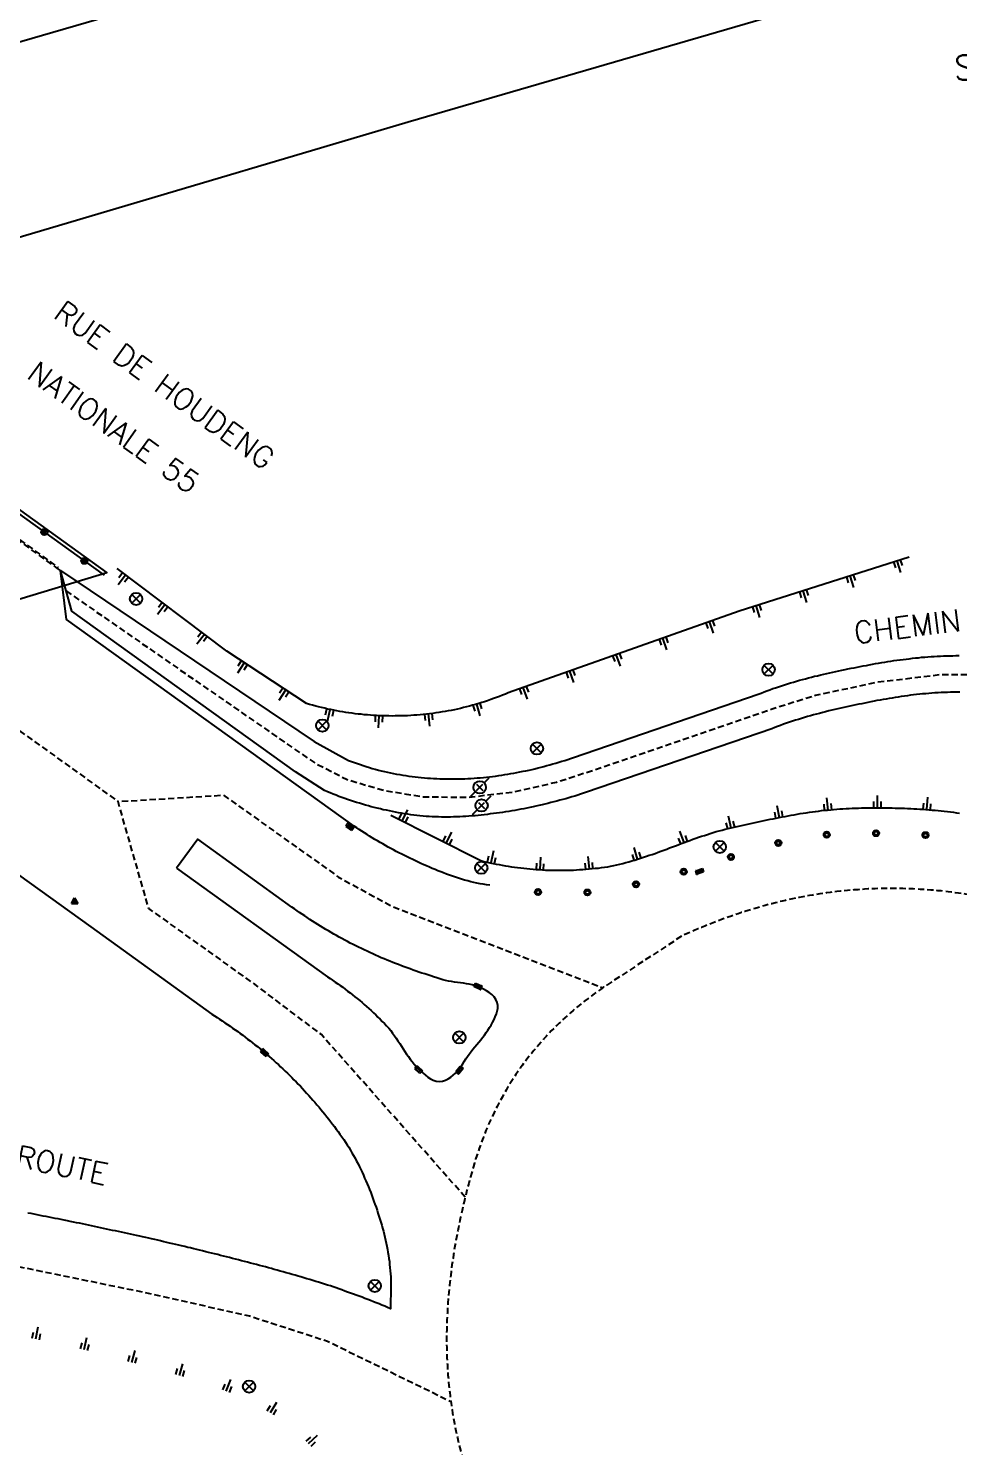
# Model space of a CAD drawing. Header units: millimetres. Extents: x 132999 to 134001, y 131000 to 132000.
# Drawn here: x 133043 to 133118.4, y 131651.8 to 131766.8 of the extents above; entities that cross this region are included whole.
import ezdxf
from ezdxf.enums import TextEntityAlignment as Align

# ---------------------------------------------------------------- set-up
doc = ezdxf.new("R2010")
doc.units = ezdxf.units.MM
doc.linetypes.add('DASHED', pattern=[0.75, 0.5, -0.25])
doc.layers.get('0').update_dxf_attribs({"linetype": 'CONTINUOUS'})
for name, color, linetype in [('W0001', 6, 'DASHED'), ('W0008', 7, 'CONTINUOUS'), ('W0112', 1, 'DASHED'), ('W0120', 7, 'CONTINUOUS'), ('W0211', 2, 'CONTINUOUS'), ('W0322', 7, 'CONTINUOUS'), ('W0400', 7, 'CONTINUOUS'), ('W0454', 7, 'CONTINUOUS'), ('W0469', 7, 'CONTINUOUS'), ('W0851', 7, 'CONTINUOUS'), ('W0980', 7, 'CONTINUOUS'), ('W0989', 7, 'CONTINUOUS')]:
    doc.layers.add(name, color=color, linetype=linetype)
doc.styles.get("Standard").update_dxf_attribs({"font": 'romans.shx', "width": 0.85})

# ---------------------------------------------------------------- blocks, each defined once
blk = doc.blocks.new('T454')
for p, q in [((-0.25, 0.25), (0.25, -0.25)), ((-0.25, -0.25), (0.25, 0.25)), ((0.75, 0.75), (0.375, 0.375)), ((-0.375, -0.375), (-0.75, -0.75))]:
    blk.add_line(p, q)
blk.add_ellipse((0, 0), major_axis=(0.354, 0.354), ratio=1, start_param=5.497787143782138, end_param=11.78097245096172)
blk = doc.blocks.new('T400')
for p, q in [((-0.15, 0.3), (0.15, 0.3)), ((-0.15, -0.25), (-0.15, 0.3)), ((-0.15, 0.15), (0.15, 0.15)), ((-0.15, 0), (0.15, 0)), ((0.15, 0.3), (0.15, -0.25)), ((-0.15, -0.15), (0.15, -0.15)), ((-0.15, -0.25), (-0.15, -0.3)), ((-0.15, -0.3), (0.15, -0.3)), ((0.15, -0.3), (0.15, -0.25))]:
    blk.add_line(p, q)
blk = doc.blocks.new('T851')
for p, q in [((-0.25, -0.15), (0, 0.32)), ((0, 0.32), (0.25, -0.15)), ((-0.25, -0.15), (0.25, -0.15))]:
    blk.add_line(p, q)
for major_axis in [(-0.106, 0.106), (-0.0354, 0.0354), (-0.0236, 0.0236)]:
    blk.add_ellipse((0, 0), major_axis=major_axis, ratio=1, start_param=3.926991, end_param=10.210176)
blk = doc.blocks.new('t322o')
at = {"color": 0, "linetype": 'Continuous'}
for radius in [0.25, 0.15]:
    blk.add_circle((0, 0), radius, dxfattribs=at)
blk = doc.blocks.new('t211o')
at = {"color": 0, "linetype": 'Continuous'}
for p, q in [((-0.29, 0.5), (-0.29, 0)), ((0, 1), (0, 0)), ((0.29, 0.5), (0.29, 0))]:
    blk.add_line(p, q, dxfattribs=at)
blk = doc.blocks.new('T469')
at = {"color": 0, "linetype": 'Continuous', "flags": 128}
for points in [[(-0.35, 0.35), (0.35, -0.35)], [(-0.35, -0.35), (0.35, 0.35)]]:
    blk.add_lwpolyline(points, dxfattribs=at)
at = {"color": 0, "linetype": 'Continuous'}
blk.add_circle((0, 0), 0.5, dxfattribs=at)

msp = doc.modelspace()

# ---------------------------------------------------------------- linework, layer by layer
at = {"layer": 'W0001', "flags": 128}
for points in [[(133046.07, 131721.2), (133055.28, 131714.81), (133066.12, 131707.31), (133068.83, 131705.91), (133071.81, 131705.03), (133075, 131704.51), (133078.64, 131704.48), (133082.3, 131704.91), (133085.78, 131705.7), (133089.53, 131706.92), (133097.61, 131709.69), (133103.26, 131711.65), (133106.79, 131712.75), (133111.83, 131713.82), (133116.99, 131714.44), (133120.59, 131714.43), (133124.32, 131714.14), (133129.12, 131713.3), (133133.36, 131712.09), (133137.12, 131710.61), (133141.27, 131708.66), (133145.6, 131706.21), (133150.22, 131703.13), (133168.49, 131691.26), (133171.2, 131688.78), (133173.28, 131686.64), (133175.33, 131684.42), (133177.91, 131680.75), (133180.2, 131676.66), (133182.03, 131672.35), (133183.46, 131667.82), (133184.59, 131663.42), (133185.8, 131658.9), (133187.03, 131654.99), (133188.31, 131652.04), (133190.15, 131648.68), (133192.86, 131644.89), (133196.31, 131641.15), (133200.65, 131637.47), (133211.58, 131629.78), (133219.71, 131623.93), (133223.9, 131621.3), (133229.15, 131618.43), (133242.11, 131612.02), (133301.74, 131582.68), (133306.37, 131580.09), (133309.41, 131578.1), (133313.74, 131574.71), (133317.42, 131571.09), (133320.77, 131567.07), (133322.81, 131564.21), (133330.77, 131552.97), (133332.32, 131550.89), (133334.77, 131548.11), (133336.64, 131546.27), (133339.14, 131544.17), (133342.07, 131542.08), (133345.68, 131539.99), (133378.1, 131524.54), (133414.59, 131507.12), (133456.74, 131487.01), (133497.13, 131467.78), (133501.3, 131465.84), (133505.64, 131464.42), (133510.22, 131463.45), (133514.7, 131463.1), (133518.14, 131463.15), (133521.43, 131463.42), (133525.57, 131464.06), (133529.23, 131465.01), (133533.79, 131466.63), (133543.92, 131470.1), (133552.73, 131473.12), (133560.77, 131475.87)], [(133038.03, 131712.93), (133050.27, 131704.13)], [(133078.4, 131672.06), (133066.74, 131685.24), (133061.22, 131689.41), (133052.75, 131695.47), (133050.27, 131704.13), (133058.81, 131704.65), (133068.13, 131698.01), (133072.41, 131695.66), (133089.55, 131689.04)], [(133000, 131673.38), (133013.68, 131671.46), (133024.94, 131669.67), (133039, 131667.09), (133052.34, 131664.36), (133060.93, 131662.43), (133067.23, 131660.39), (133077.23, 131655.5)]]:
    msp.add_lwpolyline(points, dxfattribs=at)
msp.add_lwpolyline([(133089.61, 131689.07), (133089.35, 131688.9), (133089.1, 131688.72), (133088.84, 131688.54), (133088.59, 131688.35), (133088.35, 131688.17), (133088.1, 131687.98), (133087.86, 131687.79), (133087.62, 131687.59), (133087.38, 131687.4), (133087.15, 131687.2), (133086.92, 131687), (133086.69, 131686.8), (133086.46, 131686.59), (133086.24, 131686.38), (133086.02, 131686.17), (133085.8, 131685.96), (133085.58, 131685.75), (133085.37, 131685.53), (133085.16, 131685.31), (133084.95, 131685.09), (133084.75, 131684.87), (133084.55, 131684.64), (133084.35, 131684.41), (133084.15, 131684.18), (133083.96, 131683.95), (133083.77, 131683.71), (133083.58, 131683.48), (133083.39, 131683.24), (133083.21, 131683), (133083.03, 131682.75), (133082.86, 131682.51), (133082.68, 131682.26), (133082.51, 131682.01), (133082.35, 131681.76), (133082.18, 131681.5), (133082.02, 131681.25), (133081.86, 131680.99), (133081.71, 131680.73), (133081.56, 131680.46), (133081.41, 131680.2), (133081.26, 131679.93), (133081.12, 131679.67), (133080.98, 131679.4), (133080.84, 131679.12), (133080.71, 131678.85), (133080.58, 131678.57), (133080.45, 131678.3), (133080.32, 131678.02), (133080.2, 131677.74), (133080.08, 131677.45), (133079.97, 131677.17), (133079.85, 131676.88), (133079.74, 131676.6), (133079.64, 131676.31), (133079.53, 131676.01), (133079.43, 131675.72), (133079.34, 131675.43), (133079.24, 131675.13), (133079.15, 131674.83), (133079.06, 131674.54), (133078.98, 131674.26), (133078.91, 131673.99), (133078.83, 131673.72), (133078.76, 131673.44), (133078.68, 131673.17), (133078.61, 131672.9), (133078.54, 131672.62), (133078.47, 131672.35), (133078.4, 131672.08), (133078.33, 131671.8), (133078.27, 131671.53), (133078.2, 131671.26), (133078.14, 131670.98), (133078.08, 131670.71), (133078.02, 131670.43), (133077.96, 131670.16), (133077.9, 131669.88), (133077.84, 131669.61), (133077.79, 131669.33), (133077.74, 131669.06), (133077.68, 131668.78), (133077.63, 131668.51), (133077.59, 131668.23), (133077.54, 131667.95), (133077.49, 131667.68), (133077.45, 131667.4), (133077.41, 131667.12), (133077.36, 131666.85), (133077.32, 131666.57), (133077.29, 131666.29), (133077.25, 131666.02), (133077.22, 131665.74), (133077.18, 131665.46), (133077.15, 131665.18), (133077.12, 131664.91), (133077.09, 131664.63), (133077.07, 131664.35), (133077.04, 131664.07), (133077.02, 131663.79), (133077, 131663.51), (133076.98, 131663.24), (133076.96, 131662.96), (133076.95, 131662.68), (133076.93, 131662.4), (133076.92, 131662.12), (133076.91, 131661.84), (133076.9, 131661.56), (133076.9, 131661.28), (133076.89, 131661), (133076.89, 131660.72), (133076.89, 131660.44), (133076.89, 131660.16), (133076.9, 131659.88), (133076.9, 131659.6), (133076.91, 131659.32), (133076.92, 131659.04), (133076.93, 131658.76), (133076.95, 131658.48), (133076.97, 131658.19), (133076.98, 131657.91), (133077, 131657.63), (133077.03, 131657.35), (133077.05, 131657.07), (133077.08, 131656.79), (133077.11, 131656.51), (133077.14, 131656.23), (133077.17, 131655.95), (133077.21, 131655.66), (133077.25, 131655.38), (133077.29, 131655.1), (133077.33, 131654.82), (133077.38, 131654.54), (133077.42, 131654.26), (133077.47, 131653.98), (133077.53, 131653.7), (133077.58, 131653.42), (133077.64, 131653.13), (133077.7, 131652.85), (133077.76, 131652.57), (133077.82, 131652.29), (133077.89, 131652.01), (133077.96, 131651.73), (133078.03, 131651.45), (133078.11, 131651.17), (133078.18, 131650.89), (133078.26, 131650.61), (133078.34, 131650.33), (133078.43, 131650.05), (133078.51, 131649.77), (133078.6, 131649.49), (133078.7, 131649.21), (133078.79, 131648.94), (133078.89, 131648.66), (133078.99, 131648.38), (133079.09, 131648.1), (133079.19, 131647.82), (133079.3, 131647.55), (133079.41, 131647.27), (133079.52, 131646.99), (133079.64, 131646.72), (133079.76, 131646.44), (133079.88, 131646.16), (133080, 131645.89), (133080.13, 131645.61), (133080.26, 131645.34), (133080.39, 131645.06), (133080.52, 131644.79), (133080.66, 131644.52), (133080.8, 131644.24), (133080.94, 131643.97), (133081.09, 131643.7), (133081.23, 131643.42), (133081.38, 131643.15), (133081.54, 131642.88), (133081.69, 131642.61), (133081.85, 131642.34), (133082.01, 131642.08), (133082.17, 131641.81), (133082.34, 131641.55), (133082.5, 131641.29), (133082.67, 131641.03), (133082.84, 131640.78), (133083.01, 131640.53), (133083.18, 131640.28), (133083.36, 131640.03), (133083.53, 131639.79), (133083.71, 131639.54), (133083.89, 131639.3), (133084.08, 131639.06), (133084.26, 131638.83), (133084.44, 131638.59), (133084.63, 131638.36), (133084.82, 131638.13), (133085.01, 131637.91), (133085.2, 131637.68), (133085.4, 131637.46), (133085.59, 131637.24), (133085.79, 131637.02), (133085.99, 131636.81), (133086.19, 131636.59), (133086.39, 131636.38), (133086.59, 131636.17), (133086.8, 131635.97), (133087, 131635.76), (133087.21, 131635.56), (133087.42, 131635.36), (133087.63, 131635.16), (133087.84, 131634.96), (133088.05, 131634.77), (133088.27, 131634.58), (133088.49, 131634.39), (133088.7, 131634.2), (133088.92, 131634.02), (133089.14, 131633.84), (133089.36, 131633.65), (133089.58, 131633.48), (133089.81, 131633.3), (133090.03, 131633.12), (133090.26, 131632.95), (133090.49, 131632.78), (133090.71, 131632.61), (133090.94, 131632.45), (133091.17, 131632.28), (133091.4, 131632.12), (133091.64, 131631.96), (133091.87, 131631.8), (133092.11, 131631.64), (133092.34, 131631.49), (133092.58, 131631.34), (133092.82, 131631.19), (133093.06, 131631.04), (133093.29, 131630.89), (133093.54, 131630.74), (133093.78, 131630.6), (133094.02, 131630.46), (133094.26, 131630.32), (133094.51, 131630.18), (133094.75, 131630.05), (133095, 131629.91), (133095.25, 131629.78), (133095.49, 131629.65), (133095.74, 131629.52), (133095.99, 131629.39), (133096.24, 131629.26), (133096.49, 131629.14), (133096.74, 131629.02), (133097, 131628.9), (133097.25, 131628.78), (133097.5, 131628.66), (133097.76, 131628.54), (133098.01, 131628.43), (133098.27, 131628.32), (133098.52, 131628.2), (133098.78, 131628.09), (133099.04, 131627.98), (133099.3, 131627.88), (133099.56, 131627.77), (133099.82, 131627.67), (133100.08, 131627.56), (133100.34, 131627.46), (133100.6, 131627.36), (133100.86, 131627.26), (133101.12, 131627.17), (133101.39, 131627.07), (133101.65, 131626.97), (133101.92, 131626.88), (133102.18, 131626.79), (133102.45, 131626.7), (133102.71, 131626.61), (133102.98, 131626.52), (133103.24, 131626.43), (133103.51, 131626.35), (133103.78, 131626.26), (133104.05, 131626.18), (133104.32, 131626.09), (133104.58, 131626.01), (133104.85, 131625.93), (133105.12, 131625.85), (133105.4, 131625.77), (133105.69, 131625.69), (133105.99, 131625.61), (133106.29, 131625.53), (133106.58, 131625.46), (133106.88, 131625.39), (133107.18, 131625.32), (133107.47, 131625.26), (133107.77, 131625.2), (133108.07, 131625.14), (133108.36, 131625.09), (133108.66, 131625.04), (133108.96, 131624.99), (133109.25, 131624.95), (133109.55, 131624.91), (133109.84, 131624.87), (133110.14, 131624.84), (133110.44, 131624.81), (133110.73, 131624.78), (133111.03, 131624.76), (133111.32, 131624.74), (133111.62, 131624.72), (133111.91, 131624.71), (133112.2, 131624.7), (133112.5, 131624.69), (133112.79, 131624.68), (133113.08, 131624.68), (133113.38, 131624.68), (133113.67, 131624.69), (133113.96, 131624.7), (133114.25, 131624.71), (133114.54, 131624.72), (133114.83, 131624.74), (133115.12, 131624.76), (133115.41, 131624.78), (133115.7, 131624.8), (133115.99, 131624.83), (133116.28, 131624.86), (133116.57, 131624.9), (133116.85, 131624.93), (133117.14, 131624.97), (133117.43, 131625.01), (133117.71, 131625.06), (133118, 131625.11), (133118.28, 131625.16), (133118.57, 131625.21), (133118.85, 131625.26), (133119.13, 131625.32), (133119.42, 131625.38), (133119.7, 131625.44), (133119.98, 131625.51), (133120.26, 131625.58), (133120.54, 131625.65), (133120.82, 131625.72), (133121.1, 131625.79), (133121.38, 131625.87), (133121.66, 131625.95), (133121.93, 131626.03), (133122.21, 131626.11), (133122.49, 131626.2), (133122.76, 131626.29), (133123.04, 131626.38), (133123.31, 131626.47), (133123.59, 131626.57), (133123.86, 131626.66), (133124.13, 131626.76), (133124.4, 131626.86), (133124.67, 131626.97), (133124.94, 131627.07), (133125.21, 131627.18), (133125.47, 131627.28), (133125.74, 131627.39), (133126, 131627.5), (133126.26, 131627.61), (133126.52, 131627.73), (133126.78, 131627.84), (133127.04, 131627.96), (133127.3, 131628.08), (133127.56, 131628.2), (133127.82, 131628.32), (133128.07, 131628.44), (133128.33, 131628.57), (133128.58, 131628.69), (133128.83, 131628.82), (133129.08, 131628.95), (133129.33, 131629.08), (133129.58, 131629.21), (133129.83, 131629.35), (133130.07, 131629.49), (133130.32, 131629.62), (133130.56, 131629.76), (133130.81, 131629.9), (133131.05, 131630.05), (133131.29, 131630.19), (133131.53, 131630.34), (133131.77, 131630.49), (133132, 131630.64), (133132.24, 131630.79), (133132.48, 131630.94), (133132.71, 131631.1), (133132.94, 131631.25), (133133.17, 131631.41), (133133.4, 131631.57), (133133.63, 131631.73), (133133.86, 131631.9), (133134.09, 131632.06), (133134.31, 131632.23), (133134.54, 131632.4), (133134.76, 131632.57), (133134.98, 131632.74), (133135.2, 131632.91), (133135.42, 131633.09), (133135.64, 131633.26), (133135.85, 131633.44), (133136.07, 131633.62), (133136.28, 131633.81), (133136.5, 131633.99), (133136.71, 131634.17), (133136.92, 131634.36), (133137.13, 131634.55), (133137.33, 131634.74), (133137.54, 131634.93), (133137.74, 131635.13), (133137.95, 131635.32), (133138.15, 131635.52), (133138.35, 131635.72), (133138.55, 131635.92), (133138.75, 131636.12), (133138.95, 131636.32), (133139.14, 131636.53), (133139.33, 131636.74), (133139.53, 131636.95), (133139.72, 131637.16), (133139.91, 131637.37), (133140.1, 131637.58), (133140.28, 131637.8), (133140.47, 131638.02), (133140.65, 131638.23), (133140.84, 131638.46), (133141.02, 131638.68), (133141.2, 131638.9), (133141.38, 131639.13), (133141.55, 131639.35), (133141.73, 131639.58), (133141.9, 131639.81), (133142.08, 131640.04), (133142.25, 131640.28), (133142.42, 131640.51), (133142.58, 131640.75), (133142.75, 131640.99), (133142.92, 131641.23), (133143.08, 131641.47), (133143.25, 131641.72), (133143.41, 131641.97), (133143.57, 131642.22), (133143.73, 131642.46), (133143.88, 131642.71), (133144.03, 131642.97), (133144.18, 131643.22), (133144.33, 131643.47), (133144.48, 131643.72), (133144.62, 131643.98), (133144.76, 131644.23), (133144.9, 131644.49), (133145.04, 131644.75), (133145.17, 131645.01), (133145.3, 131645.26), (133145.43, 131645.52), (133145.56, 131645.78), (133145.68, 131646.05), (133145.8, 131646.31), (133145.92, 131646.57), (133146.04, 131646.83), (133146.16, 131647.1), (133146.27, 131647.36), (133146.38, 131647.63), (133146.48, 131647.9), (133146.59, 131648.17), (133146.69, 131648.43), (133146.79, 131648.7), (133146.89, 131648.97), (133146.99, 131649.24), (133147.08, 131649.51), (133147.17, 131649.79), (133147.26, 131650.06), (133147.34, 131650.33), (133147.43, 131650.61), (133147.51, 131650.88), (133147.59, 131651.16), (133147.66, 131651.43), (133147.74, 131651.71), (133147.81, 131651.99), (133147.88, 131652.27), (133147.95, 131652.55), (133148.01, 131652.82), (133148.07, 131653.1), (133148.13, 131653.39), (133148.19, 131653.67), (133148.24, 131653.95), (133148.29, 131654.23), (133148.34, 131654.51), (133148.39, 131654.8), (133148.44, 131655.08), (133148.48, 131655.37), (133148.52, 131655.65), (133148.56, 131655.94), (133148.59, 131656.22), (133148.63, 131656.51), (133148.66, 131656.8), (133148.69, 131657.08), (133148.71, 131657.37), (133148.74, 131657.66), (133148.76, 131657.95), (133148.78, 131658.24), (133148.8, 131658.53), (133148.81, 131658.82), (133148.82, 131659.11), (133148.83, 131659.4), (133148.84, 131659.69), (133148.85, 131659.99), (133148.85, 131660.28), (133148.85, 131660.57), (133148.85, 131660.87), (133148.85, 131661.16), (133148.84, 131661.45), (133148.83, 131661.74), (133148.82, 131662.03), (133148.81, 131662.32), (133148.8, 131662.61), (133148.78, 131662.89), (133148.76, 131663.18), (133148.75, 131663.47), (133148.72, 131663.76), (133148.7, 131664.04), (133148.67, 131664.33), (133148.65, 131664.61), (133148.62, 131664.9), (133148.59, 131665.18), (133148.55, 131665.46), (133148.52, 131665.75), (133148.48, 131666.03), (133148.44, 131666.31), (133148.4, 131666.59), (133148.35, 131666.87), (133148.31, 131667.15), (133148.26, 131667.43), (133148.21, 131667.71), (133148.16, 131667.99), (133148.1, 131668.27), (133148.05, 131668.55), (133147.99, 131668.83), (133147.93, 131669.1), (133147.87, 131669.38), (133147.8, 131669.65), (133147.74, 131669.93), (133147.67, 131670.2), (133147.6, 131670.48), (133147.53, 131670.75), (133147.45, 131671.02), (133147.37, 131671.29), (133147.29, 131671.57), (133147.21, 131671.84), (133147.13, 131672.11), (133147.04, 131672.38), (133146.96, 131672.64), (133146.87, 131672.91), (133146.78, 131673.18), (133146.68, 131673.45), (133146.59, 131673.71), (133146.49, 131673.98), (133146.39, 131674.24), (133146.29, 131674.51), (133146.18, 131674.77), (133146.08, 131675.03), (133145.97, 131675.29), (133145.86, 131675.56), (133145.74, 131675.82), (133145.63, 131676.08), (133145.51, 131676.34), (133145.39, 131676.59), (133145.27, 131676.85), (133145.15, 131677.11), (133145.02, 131677.36), (133144.9, 131677.62), (133144.77, 131677.87), (133144.64, 131678.13), (133144.5, 131678.38), (133144.37, 131678.63), (133144.23, 131678.88), (133144.09, 131679.13), (133143.95, 131679.38), (133143.8, 131679.63), (133143.66, 131679.88), (133143.51, 131680.13), (133143.36, 131680.37), (133143.2, 131680.62), (133143.05, 131680.86), (133142.89, 131681.11), (133142.73, 131681.35), (133142.57, 131681.59), (133142.41, 131681.83), (133142.24, 131682.07), (133142.08, 131682.31), (133141.91, 131682.55), (133141.74, 131682.79), (133141.56, 131683.03), (133141.39, 131683.26), (133141.21, 131683.49), (133141.04, 131683.73), (133140.86, 131683.96), (133140.68, 131684.18), (133140.5, 131684.41), (133140.31, 131684.64), (133140.13, 131684.86), (133139.94, 131685.08), (133139.76, 131685.31), (133139.57, 131685.53), (133139.38, 131685.74), (133139.18, 131685.96), (133138.99, 131686.17), (133138.8, 131686.39), (133138.6, 131686.6), (133138.4, 131686.81), (133138.2, 131687.02), (133138, 131687.22), (133137.79, 131687.43), (133137.59, 131687.63), (133137.38, 131687.83), (133137.18, 131688.03), (133136.97, 131688.23), (133136.75, 131688.43), (133136.54, 131688.62), (133136.33, 131688.81), (133136.11, 131689), (133135.89, 131689.19), (133135.67, 131689.38), (133135.45, 131689.56), (133135.23, 131689.74), (133135, 131689.93), (133134.77, 131690.1), (133134.55, 131690.28), (133134.32, 131690.46), (133134.08, 131690.63), (133133.85, 131690.8), (133133.62, 131690.97), (133133.38, 131691.13), (133133.14, 131691.3), (133132.9, 131691.46), (133132.66, 131691.62), (133132.41, 131691.78), (133132.17, 131691.94), (133131.92, 131692.09), (133131.67, 131692.24), (133131.42, 131692.39), (133131.17, 131692.54), (133130.92, 131692.68), (133130.66, 131692.83), (133130.4, 131692.97), (133130.15, 131693.1), (133129.88, 131693.24), (133129.62, 131693.37), (133129.36, 131693.5), (133129.09, 131693.63), (133128.83, 131693.76), (133128.56, 131693.88), (133128.29, 131694), (133128.01, 131694.12), (133127.74, 131694.24), (133127.46, 131694.35), (133127.19, 131694.47), (133126.91, 131694.57), (133126.63, 131694.68), (133126.35, 131694.78), (133126.06, 131694.89), (133125.78, 131694.99), (133125.49, 131695.08), (133125.2, 131695.18), (133124.91, 131695.27), (133124.62, 131695.36), (133124.33, 131695.44), (133124.03, 131695.53), (133123.75, 131695.6), (133123.47, 131695.68), (133123.18, 131695.75), (133122.9, 131695.83), (133122.62, 131695.9), (133122.33, 131695.96), (133122.05, 131696.03), (133121.77, 131696.09), (133121.49, 131696.16), (133121.2, 131696.22), (133120.92, 131696.27), (133120.64, 131696.33), (133120.35, 131696.38), (133120.07, 131696.44), (133119.79, 131696.49), (133119.5, 131696.53), (133119.22, 131696.58), (133118.94, 131696.62), (133118.66, 131696.67), (133118.37, 131696.71), (133118.09, 131696.74), (133117.81, 131696.78), (133117.52, 131696.81), (133117.24, 131696.85), (133116.96, 131696.88), (133116.68, 131696.9), (133116.39, 131696.93), (133116.11, 131696.95), (133115.83, 131696.98), (133115.55, 131697), (133115.26, 131697.01), (133114.98, 131697.03), (133114.7, 131697.04), (133114.42, 131697.05), (133114.14, 131697.06), (133113.85, 131697.07), (133113.57, 131697.08), (133113.29, 131697.08), (133113.01, 131697.08), (133112.73, 131697.08), (133112.45, 131697.08), (133112.16, 131697.07), (133111.88, 131697.07), (133111.6, 131697.06), (133111.32, 131697.05), (133111.04, 131697.04), (133110.76, 131697.02), (133110.48, 131697), (133110.2, 131696.98), (133109.92, 131696.96), (133109.64, 131696.94), (133109.36, 131696.92), (133109.08, 131696.89), (133108.8, 131696.86), (133108.52, 131696.83), (133108.24, 131696.79), (133107.96, 131696.76), (133107.68, 131696.72), (133107.4, 131696.68), (133107.13, 131696.64), (133106.85, 131696.6), (133106.57, 131696.55), (133106.29, 131696.5), (133106.01, 131696.46), (133105.74, 131696.4), (133105.46, 131696.35), (133105.18, 131696.29), (133104.91, 131696.24), (133104.63, 131696.18), (133104.35, 131696.12), (133104.08, 131696.05), (133103.8, 131695.99), (133103.53, 131695.92), (133103.25, 131695.85), (133102.98, 131695.78), (133102.7, 131695.7), (133102.43, 131695.63), (133102.15, 131695.55), (133101.88, 131695.47), (133101.61, 131695.39), (133101.33, 131695.3), (133101.06, 131695.22), (133100.79, 131695.13), (133100.52, 131695.04), (133100.24, 131694.95), (133099.97, 131694.85), (133099.7, 131694.76), (133099.43, 131694.66), (133099.16, 131694.56), (133098.89, 131694.46), (133098.62, 131694.36), (133098.35, 131694.25), (133098.08, 131694.14), (133097.81, 131694.03), (133097.54, 131693.92), (133097.27, 131693.81), (133097.01, 131693.69), (133096.74, 131693.58), (133096.47, 131693.46), (133095.92, 131693.21), (133089.87, 131689.25)], close=True, dxfattribs=at)
at = {"layer": 'W0008'}
for points in [[(133004.74, 131754.83), (133317.93, 131845.76)], [(133020.55, 131743.44), (133073.78, 131759.22)]]:
    msp.add_lwpolyline(points, dxfattribs=at)
at = {"layer": 'W0008', "flags": 128}
for points in [[(133073.78, 131759.22), (133243.56, 131808.65)], [(133080.38, 131697.34), (133080.12, 131697.38), (133079.86, 131697.42), (133079.61, 131697.47), (133079.35, 131697.52), (133079.1, 131697.57), (133078.85, 131697.63), (133078.6, 131697.7), (133078.35, 131697.76), (133078.1, 131697.83), (133077.85, 131697.91), (133077.61, 131697.99), (133077.36, 131698.07), (133077.12, 131698.16), (133076.87, 131698.25), (133076.64, 131698.34), (133076.41, 131698.43), (133076.18, 131698.52), (133075.95, 131698.62), (133075.72, 131698.71), (133075.49, 131698.81), (133075.26, 131698.91), (133075.04, 131699.01), (133074.81, 131699.11), (133074.58, 131699.22), (133074.36, 131699.32), (133074.14, 131699.43), (133073.91, 131699.53), (133073.69, 131699.64), (133073.47, 131699.75), (133073.25, 131699.86), (133073.03, 131699.98), (133072.81, 131700.09), (133072.59, 131700.21), (133072.37, 131700.33), (133072.15, 131700.44), (133071.94, 131700.57), (133071.72, 131700.69), (133071.51, 131700.81), (133071.29, 131700.94), (133071.08, 131701.06), (133070.87, 131701.19), (133070.65, 131701.32), (133070.44, 131701.45), (133070.23, 131701.58), (133070.02, 131701.72), (133069.81, 131701.85), (133069.61, 131701.99), (133069.4, 131702.12), (133046.08, 131718.89), (133045.6, 131722.86), (133045.35, 131723.02)], [(133118.47, 131712.99), (133118.22, 131712.99), (133117.97, 131712.99), (133117.71, 131712.99), (133117.46, 131712.98), (133117.21, 131712.97), (133116.96, 131712.96), (133116.71, 131712.95), (133116.46, 131712.93), (133116.21, 131712.91), (133115.96, 131712.9), (133115.71, 131712.87), (133115.46, 131712.85), (133115.22, 131712.83), (133114.97, 131712.8), (133114.72, 131712.77), (133114.47, 131712.74), (133114.23, 131712.71), (133113.98, 131712.67), (133113.73, 131712.64), (133113.48, 131712.6), (133113.24, 131712.56), (133112.99, 131712.52), (133112.75, 131712.48), (133112.5, 131712.44), (133112.25, 131712.4), (133112.01, 131712.35), (133111.76, 131712.31), (133111.52, 131712.26), (133111.27, 131712.21), (133111.03, 131712.16), (133110.78, 131712.11), (133110.54, 131712.06), (133110.3, 131712.01), (133110.05, 131711.96), (133109.81, 131711.91), (133109.56, 131711.85), (133109.32, 131711.8), (133109.07, 131711.75), (133108.83, 131711.69), (133108.59, 131711.64), (133108.34, 131711.58), (133108.1, 131711.53), (133107.85, 131711.47), (133107.6, 131711.41), (133107.36, 131711.35), (133107.11, 131711.28), (133106.86, 131711.22), (133106.62, 131711.15), (133106.37, 131711.08), (133106.13, 131711.01), (133105.88, 131710.94), (133105.64, 131710.87), (133105.4, 131710.79), (133105.15, 131710.72), (133104.91, 131710.64), (133104.67, 131710.56), (133104.43, 131710.47), (133104.19, 131710.39), (133103.95, 131710.3), (133103.71, 131710.21), (133103.47, 131710.12), (133103.23, 131710.03), (133088.23, 131704.88), (133087.99, 131704.8), (133087.75, 131704.72), (133087.51, 131704.65), (133087.27, 131704.57), (133087.03, 131704.5), (133086.79, 131704.43), (133086.55, 131704.36), (133086.31, 131704.29), (133086.07, 131704.23), (133085.83, 131704.16), (133085.59, 131704.1), (133085.34, 131704.04), (133085.1, 131703.98), (133084.86, 131703.92), (133084.62, 131703.86), (133084.37, 131703.8), (133084.13, 131703.75), (133083.89, 131703.7), (133083.64, 131703.64), (133083.4, 131703.6), (133083.15, 131703.55), (133082.91, 131703.5), (133082.66, 131703.46), (133082.41, 131703.41), (133082.17, 131703.37), (133081.92, 131703.33), (133081.67, 131703.29), (133081.43, 131703.25), (133081.18, 131703.22), (133080.93, 131703.18), (133080.68, 131703.15), (133080.43, 131703.12), (133080.19, 131703.09), (133079.94, 131703.06), (133079.69, 131703.03), (133079.44, 131703.01), (133079.19, 131702.98), (133078.95, 131702.96), (133078.7, 131702.94), (133078.45, 131702.93), (133078.2, 131702.91), (133077.95, 131702.9), (133077.71, 131702.89), (133077.46, 131702.88), (133077.21, 131702.87), (133076.96, 131702.87), (133076.71, 131702.87), (133076.47, 131702.87), (133076.22, 131702.88), (133075.97, 131702.88), (133075.72, 131702.9), (133075.47, 131702.91), (133075.23, 131702.93), (133074.98, 131702.95), (133074.73, 131702.97), (133074.48, 131703), (133074.23, 131703.03), (133073.98, 131703.06), (133073.74, 131703.1), (133073.49, 131703.14), (133073.24, 131703.18), (133072.99, 131703.22), (133072.74, 131703.27), (133072.5, 131703.32), (133072.25, 131703.37), (133072.01, 131703.42), (133071.76, 131703.47), (133071.52, 131703.53), (133071.27, 131703.59), (133071.03, 131703.65), (133070.79, 131703.71), (133070.55, 131703.78), (133070.31, 131703.84), (133070.07, 131703.91), (133069.83, 131703.99), (133069.59, 131704.06), (133069.35, 131704.14), (133069.11, 131704.22), (133068.87, 131704.3), (133068.64, 131704.38), (133068.4, 131704.46), (133068.17, 131704.55), (133067.93, 131704.64), (133067.7, 131704.73), (133067.46, 131704.83), (133067.23, 131704.92), (133067, 131705.02), (133064.64, 131706.54), (133046.53, 131719.56), (133045.6, 131722.86), (133066.16, 131709), (133068.95, 131707.47), (133069.19, 131707.37), (133069.43, 131707.29), (133069.66, 131707.2), (133069.9, 131707.12), (133070.14, 131707.04), (133070.38, 131706.96), (133070.63, 131706.89), (133070.87, 131706.81), (133071.11, 131706.75), (133071.36, 131706.68), (133071.6, 131706.62), (133071.85, 131706.56), (133072.09, 131706.5), (133072.34, 131706.45), (133072.59, 131706.4), (133072.84, 131706.35), (133073.09, 131706.31), (133073.34, 131706.27), (133073.59, 131706.23), (133073.84, 131706.2), (133074.09, 131706.16), (133074.34, 131706.13), (133074.59, 131706.1), (133074.84, 131706.08), (133075.09, 131706.06), (133075.34, 131706.03), (133075.59, 131706.02), (133075.84, 131706), (133076.09, 131705.99), (133076.35, 131705.98), (133076.6, 131705.97), (133076.85, 131705.96), (133077.1, 131705.96), (133077.35, 131705.96), (133077.6, 131705.96), (133077.85, 131705.96), (133078.1, 131705.97), (133078.36, 131705.98), (133078.61, 131705.99), (133078.86, 131706), (133079.11, 131706.02), (133079.36, 131706.04), (133079.62, 131706.06), (133079.87, 131706.09), (133080.12, 131706.11), (133080.36, 131706.14), (133080.61, 131706.17), (133080.86, 131706.2), (133081.11, 131706.24), (133081.36, 131706.27), (133081.6, 131706.31), (133081.85, 131706.35), (133082.1, 131706.39), (133082.34, 131706.44), (133082.59, 131706.48), (133082.83, 131706.53), (133083.08, 131706.58), (133083.32, 131706.63), (133083.57, 131706.68), (133083.81, 131706.74), (133084.05, 131706.79), (133084.3, 131706.85), (133084.54, 131706.91), (133084.78, 131706.98), (133085.02, 131707.04), (133085.26, 131707.11), (133085.5, 131707.18), (133085.74, 131707.25), (133085.98, 131707.32), (133086.22, 131707.39), (133086.46, 131707.47), (133086.7, 131707.55), (133086.94, 131707.63), (133087.18, 131707.71), (133102.13, 131712.83), (133102.37, 131712.92), (133102.61, 131713.01), (133102.84, 131713.1), (133103.08, 131713.19), (133103.32, 131713.28), (133103.55, 131713.36), (133103.79, 131713.44), (133104.03, 131713.52), (133104.27, 131713.6), (133104.51, 131713.67), (133104.75, 131713.75), (133105, 131713.82), (133105.24, 131713.89), (133105.48, 131713.96), (133105.72, 131714.03), (133105.97, 131714.09), (133106.21, 131714.15), (133106.46, 131714.22), (133106.7, 131714.28), (133106.95, 131714.33), (133107.2, 131714.39), (133107.44, 131714.45), (133107.69, 131714.5), (133107.93, 131714.56), (133108.18, 131714.61), (133108.43, 131714.67), (133108.67, 131714.72), (133108.92, 131714.77), (133109.17, 131714.83), (133109.41, 131714.88), (133109.66, 131714.93), (133109.91, 131714.98), (133110.16, 131715.03), (133110.4, 131715.08), (133110.65, 131715.13), (133110.9, 131715.17), (133111.14, 131715.22), (133111.39, 131715.26), (133111.64, 131715.31), (133111.89, 131715.35), (133112.14, 131715.39), (133112.39, 131715.43), (133112.63, 131715.47), (133112.88, 131715.51), (133113.13, 131715.55), (133113.38, 131715.58), (133113.63, 131715.62), (133113.88, 131715.65), (133114.13, 131715.68), (133114.38, 131715.71), (133114.63, 131715.74), (133114.88, 131715.77), (133115.13, 131715.79), (133115.38, 131715.82), (133115.64, 131715.84), (133115.89, 131715.86), (133116.14, 131715.88), (133116.39, 131715.89), (133116.64, 131715.91), (133116.9, 131715.92), (133117.15, 131715.93), (133117.4, 131715.94), (133117.66, 131715.95), (133117.91, 131715.95), (133118.16, 131715.96), (133118.41, 131715.96)], [(133028.91, 131707.72), (133048.07, 131693.97), (133057.86, 131686.89), (133058.07, 131686.76), (133058.29, 131686.62), (133058.5, 131686.48), (133058.71, 131686.34), (133058.92, 131686.2), (133059.13, 131686.06), (133059.34, 131685.92), (133059.55, 131685.77), (133059.75, 131685.63), (133059.96, 131685.48), (133060.16, 131685.33), (133060.37, 131685.19), (133060.57, 131685.03), (133060.77, 131684.88), (133060.97, 131684.73), (133061.16, 131684.58), (133061.36, 131684.42), (133061.56, 131684.26), (133061.75, 131684.11), (133061.94, 131683.95), (133062.13, 131683.79), (133062.32, 131683.62), (133062.51, 131683.46), (133062.7, 131683.3), (133062.89, 131683.13), (133063.08, 131682.96), (133063.26, 131682.8), (133063.44, 131682.63), (133063.63, 131682.46), (133063.81, 131682.28), (133063.99, 131682.11), (133064.17, 131681.94), (133064.34, 131681.76), (133064.52, 131681.58), (133064.7, 131681.41), (133064.87, 131681.23), (133065.04, 131681.05), (133065.21, 131680.86), (133065.38, 131680.68), (133065.55, 131680.5), (133065.72, 131680.31), (133065.89, 131680.12), (133066.06, 131679.93), (133066.22, 131679.75), (133066.38, 131679.55), (133066.55, 131679.36), (133066.71, 131679.17), (133066.87, 131678.97), (133067.03, 131678.78), (133067.18, 131678.58), (133067.34, 131678.38), (133067.49, 131678.18), (133067.65, 131677.98), (133067.8, 131677.78), (133067.95, 131677.58), (133068.1, 131677.37), (133068.25, 131677.17), (133068.4, 131676.95), (133068.55, 131676.74), (133068.69, 131676.53), (133068.83, 131676.31), (133068.96, 131676.1), (133069.1, 131675.88), (133069.22, 131675.66), (133069.35, 131675.43), (133069.47, 131675.21), (133069.59, 131674.99), (133069.71, 131674.76), (133069.82, 131674.53), (133069.93, 131674.31), (133070.04, 131674.08), (133070.15, 131673.85), (133070.25, 131673.61), (133070.35, 131673.38), (133070.45, 131673.15), (133070.55, 131672.91), (133070.64, 131672.68), (133070.74, 131672.44), (133070.83, 131672.2), (133070.91, 131671.96), (133071, 131671.72), (133071.08, 131671.48), (133071.17, 131671.24), (133071.25, 131671), (133071.33, 131670.75), (133071.4, 131670.51), (133071.48, 131670.27), (133071.56, 131670.02), (133071.63, 131669.78), (133071.7, 131669.54), (133071.77, 131669.29), (133071.83, 131669.05), (133071.89, 131668.81), (133071.95, 131668.56), (133072, 131668.32), (133072.05, 131668.08), (133072.1, 131667.83), (133072.14, 131667.59), (133072.18, 131667.34), (133072.21, 131667.09), (133072.25, 131666.85), (133072.27, 131666.6), (133072.3, 131666.35), (133072.32, 131666.1), (133072.34, 131665.85), (133072.36, 131665.6), (133072.37, 131665.35), (133072.38, 131665.1), (133072.38, 131664.85), (133072.34, 131663.02), (133072.11, 131663.12), (133071.88, 131663.21), (133071.65, 131663.31), (133071.42, 131663.4), (133071.19, 131663.49), (133070.96, 131663.58), (133070.73, 131663.68), (133070.5, 131663.77), (133070.27, 131663.85), (133070.04, 131663.94), (133069.81, 131664.03), (133069.57, 131664.12), (133069.34, 131664.2), (133069.11, 131664.29), (133068.87, 131664.37), (133068.64, 131664.45), (133068.4, 131664.54), (133068.17, 131664.62), (133067.94, 131664.7), (133067.7, 131664.78), (133067.47, 131664.86), (133067.23, 131664.93), (133066.99, 131665.01), (133066.76, 131665.09), (133066.52, 131665.16), (133066.28, 131665.23), (133066.05, 131665.31), (133065.81, 131665.38), (133065.57, 131665.45), (133065.33, 131665.52), (133065.09, 131665.59), (133064.86, 131665.66), (133064.61, 131665.73), (133064.37, 131665.8), (133064.13, 131665.86), (133063.89, 131665.93), (133063.65, 131666), (133063.41, 131666.07), (133063.17, 131666.13), (133062.93, 131666.2), (133062.69, 131666.27), (133062.45, 131666.33), (133062.21, 131666.4), (133061.96, 131666.46), (133061.72, 131666.53), (133061.48, 131666.59), (133061.24, 131666.65), (133061, 131666.72), (133060.76, 131666.78), (133060.51, 131666.85), (133060.27, 131666.91), (133060.03, 131666.97), (133059.79, 131667.03), (133059.55, 131667.1), (133059.31, 131667.16), (133059.06, 131667.22), (133058.82, 131667.28), (133058.58, 131667.34), (133058.34, 131667.4), (133058.09, 131667.46), (133057.85, 131667.52), (133057.61, 131667.58), (133057.37, 131667.64), (133057.12, 131667.7), (133056.88, 131667.76), (133056.64, 131667.82), (133056.4, 131667.88), (133056.15, 131667.94), (133055.91, 131667.99), (133055.67, 131668.05), (133055.42, 131668.11), (133055.18, 131668.17), (133054.94, 131668.22), (133054.7, 131668.28), (133054.45, 131668.34), (133054.21, 131668.39), (133053.97, 131668.45), (133053.72, 131668.51), (133053.48, 131668.56), (133053.24, 131668.62), (133052.99, 131668.67), (133052.75, 131668.73), (133052.51, 131668.78), (133052.26, 131668.84), (133052.02, 131668.89), (133051.77, 131668.94), (133051.53, 131669), (133051.29, 131669.05), (133051.04, 131669.11), (133050.8, 131669.16), (133050.55, 131669.21), (133050.31, 131669.27), (133050.07, 131669.32), (133049.82, 131669.37), (133049.58, 131669.42), (133049.33, 131669.47), (133049.09, 131669.53), (133048.85, 131669.58), (133048.6, 131669.63), (133048.36, 131669.68), (133048.11, 131669.73), (133047.87, 131669.78), (133047.62, 131669.84), (133047.38, 131669.89), (133047.14, 131669.94), (133046.89, 131669.99), (133046.65, 131670.04), (133046.4, 131670.09), (133046.16, 131670.14), (133045.91, 131670.19), (133045.67, 131670.24), (133045.42, 131670.29), (133045.18, 131670.34), (133044.93, 131670.39), (133044.69, 131670.43), (133044.44, 131670.48), (133044.2, 131670.53), (133043.95, 131670.58), (133043.71, 131670.63), (133043.46, 131670.68), (133043.22, 131670.73), (133042.97, 131670.77)]]:
    msp.add_lwpolyline(points, dxfattribs=at)
msp.add_lwpolyline([(133055.01, 131698.72), (133067.24, 131689.92), (133067.45, 131689.78), (133067.65, 131689.64), (133067.86, 131689.5), (133068.07, 131689.36), (133068.27, 131689.22), (133068.47, 131689.07), (133068.67, 131688.92), (133068.87, 131688.77), (133069.07, 131688.62), (133069.26, 131688.47), (133069.46, 131688.31), (133069.65, 131688.16), (133069.85, 131688), (133070.04, 131687.84), (133070.22, 131687.67), (133070.41, 131687.51), (133070.6, 131687.34), (133070.78, 131687.18), (133070.97, 131687.01), (133071.15, 131686.84), (133071.33, 131686.66), (133071.51, 131686.49), (133071.68, 131686.31), (133071.86, 131686.13), (133072.03, 131685.95), (133072.2, 131685.75), (133072.36, 131685.56), (133072.51, 131685.35), (133072.66, 131685.15), (133072.81, 131684.94), (133072.95, 131684.73), (133073.09, 131684.51), (133073.23, 131684.3), (133073.37, 131684.09), (133073.51, 131683.87), (133073.65, 131683.66), (133073.8, 131683.45), (133073.95, 131683.25), (133074.1, 131683.05), (133074.26, 131682.85), (133074.43, 131682.66), (133074.61, 131682.47), (133074.79, 131682.29), (133074.99, 131682.12), (133075.18, 131681.96), (133075.37, 131681.8), (133075.58, 131681.66), (133075.8, 131681.54), (133076.03, 131681.47), (133076.29, 131681.44), (133076.56, 131681.46), (133076.8, 131681.54), (133077.01, 131681.65), (133077.22, 131681.78), (133077.42, 131681.94), (133077.61, 131682.1), (133077.78, 131682.27), (133077.93, 131682.46), (133078.07, 131682.65), (133078.2, 131682.86), (133078.32, 131683.06), (133078.44, 131683.27), (133078.58, 131683.47), (133078.72, 131683.66), (133078.87, 131683.86), (133079.02, 131684.05), (133079.18, 131684.24), (133079.33, 131684.43), (133079.49, 131684.62), (133079.65, 131684.81), (133079.8, 131685.01), (133079.95, 131685.2), (133080.1, 131685.4), (133080.24, 131685.6), (133080.37, 131685.8), (133080.5, 131686.01), (133080.62, 131686.23), (133080.73, 131686.45), (133080.83, 131686.68), (133080.92, 131686.91), (133080.99, 131687.13), (133081.04, 131687.36), (133081.04, 131687.59), (133080.99, 131687.83), (133080.88, 131688.08), (133080.73, 131688.3), (133080.55, 131688.48), (133080.34, 131688.64), (133080.12, 131688.79), (133079.89, 131688.92), (133079.67, 131689.03), (133079.44, 131689.12), (133079.2, 131689.2), (133078.97, 131689.26), (133078.73, 131689.32), (133078.49, 131689.36), (133078.25, 131689.4), (133078.01, 131689.43), (133077.76, 131689.46), (133077.52, 131689.49), (133077.28, 131689.53), (133077.04, 131689.58), (133076.8, 131689.63), (133076.57, 131689.69), (133076.33, 131689.77), (133076.09, 131689.84), (133075.84, 131689.92), (133075.6, 131689.99), (133075.37, 131690.07), (133075.13, 131690.15), (133074.89, 131690.23), (133074.65, 131690.31), (133074.41, 131690.39), (133074.17, 131690.47), (133073.94, 131690.56), (133073.7, 131690.64), (133073.46, 131690.73), (133073.23, 131690.82), (133072.99, 131690.91), (133072.76, 131691), (133072.52, 131691.09), (133072.29, 131691.18), (133072.06, 131691.28), (133071.82, 131691.37), (133071.59, 131691.47), (133071.36, 131691.57), (133071.13, 131691.67), (133070.9, 131691.78), (133070.67, 131691.88), (133070.44, 131691.99), (133070.21, 131692.1), (133069.99, 131692.21), (133069.76, 131692.32), (133069.53, 131692.43), (133069.31, 131692.55), (133069.08, 131692.66), (133068.86, 131692.78), (133068.64, 131692.9), (133068.41, 131693.02), (133068.19, 131693.14), (133067.97, 131693.27), (133067.75, 131693.39), (133067.53, 131693.52), (133067.32, 131693.64), (133067.1, 131693.77), (133066.88, 131693.9), (133066.67, 131694.04), (133066.45, 131694.17), (133066.24, 131694.3), (133066.03, 131694.44), (133065.81, 131694.58), (133065.6, 131694.72), (133065.39, 131694.86), (133065.18, 131695), (133064.97, 131695.14), (133064.77, 131695.28), (133064.56, 131695.43), (133064.35, 131695.58), (133056.72, 131701.07)], close=True, dxfattribs=at)
at = {"layer": 'W0112', "flags": 128}
msp.add_lwpolyline([(133000, 131755.63), (133010.34, 131748.18), (133025.72, 131737.12), (133045.34, 131723.03), (133045.41, 131723.13), (133025.79, 131737.21), (133010.41, 131748.28), (133000, 131755.78)], dxfattribs=at)
at = {"layer": 'W0120', "flags": 128}
msp.add_lwpolyline([(133000, 131725.93), (133017.8, 131713.12), (133049.37, 131722.69), (133000, 131758.28)], dxfattribs=at)
at = {"layer": 'W0211', "flags": 128}
for points in [[(133114.36, 131723.94), (133100.59, 131719.57), (133081.89, 131712.94), (133081.65, 131712.84), (133081.41, 131712.74), (133081.18, 131712.65), (133080.94, 131712.56), (133080.7, 131712.47), (133080.46, 131712.39), (133080.21, 131712.3), (133079.97, 131712.22), (133079.73, 131712.15), (133079.49, 131712.07), (133079.24, 131712), (133079, 131711.93), (133078.75, 131711.86), (133078.51, 131711.8), (133078.26, 131711.74), (133078.01, 131711.68), (133077.77, 131711.62), (133077.52, 131711.57), (133077.27, 131711.52), (133077.02, 131711.47), (133076.77, 131711.43), (133076.52, 131711.39), (133076.27, 131711.35), (133076.02, 131711.31), (133075.77, 131711.27), (133075.51, 131711.24), (133075.26, 131711.21), (133075, 131711.19), (133074.75, 131711.16), (133074.49, 131711.14), (133074.24, 131711.12), (133073.98, 131711.11), (133073.73, 131711.09), (133073.48, 131711.08), (133073.22, 131711.07), (133072.97, 131711.07), (133072.72, 131711.07), (133072.47, 131711.06), (133072.22, 131711.07), (133071.97, 131711.07), (133071.72, 131711.08), (133071.47, 131711.09), (133071.22, 131711.1), (133070.97, 131711.11), (133070.72, 131711.13), (133070.47, 131711.15), (133070.22, 131711.17), (133069.97, 131711.2), (133069.72, 131711.22), (133069.47, 131711.25), (133069.23, 131711.29), (133068.98, 131711.32), (133068.73, 131711.36), (133068.48, 131711.4), (133068.24, 131711.44), (133067.99, 131711.49), (133067.75, 131711.53), (133067.5, 131711.58), (133067.25, 131711.63), (133067.01, 131711.69), (133066.76, 131711.75), (133066.52, 131711.81), (133066.28, 131711.87), (133066.03, 131711.93), (133065.79, 131712), (133065.54, 131712.07), (133059.08, 131716.33), (133050.21, 131723.02)], [(133072.37, 131703.02), (133079.66, 131699.34), (133079.91, 131699.28), (133080.15, 131699.22), (133080.4, 131699.17), (133080.65, 131699.11), (133080.9, 131699.06), (133081.15, 131699.02), (133081.4, 131698.97), (133081.65, 131698.93), (133081.89, 131698.89), (133082.14, 131698.85), (133082.39, 131698.81), (133082.64, 131698.78), (133082.89, 131698.75), (133083.14, 131698.72), (133083.39, 131698.69), (133083.64, 131698.67), (133083.89, 131698.65), (133084.14, 131698.63), (133084.4, 131698.61), (133084.65, 131698.6), (133084.9, 131698.58), (133085.15, 131698.58), (133085.4, 131698.57), (133085.65, 131698.56), (133085.9, 131698.56), (133086.15, 131698.56), (133086.41, 131698.56), (133086.66, 131698.57), (133086.91, 131698.57), (133087.16, 131698.58), (133087.41, 131698.6), (133087.67, 131698.61), (133087.92, 131698.63), (133088.17, 131698.64), (133088.43, 131698.67), (133088.68, 131698.69), (133088.93, 131698.72), (133089.19, 131698.74), (133089.44, 131698.78), (133089.69, 131698.81), (133089.94, 131698.85), (133090.18, 131698.9), (133090.43, 131698.95), (133090.68, 131699), (133090.92, 131699.05), (133091.16, 131699.11), (133091.4, 131699.18), (133091.65, 131699.24), (133091.89, 131699.31), (133092.13, 131699.38), (133092.36, 131699.45), (133092.6, 131699.53), (133092.84, 131699.61), (133093.08, 131699.69), (133093.31, 131699.77), (133093.55, 131699.85), (133093.78, 131699.93), (133094.02, 131700.02), (133094.25, 131700.11), (133094.49, 131700.19), (133094.72, 131700.28), (133094.96, 131700.37), (133095.19, 131700.46), (133095.43, 131700.55), (133095.66, 131700.63), (133095.89, 131700.72), (133096.13, 131700.81), (133096.36, 131700.9), (133096.6, 131700.98), (133096.83, 131701.07), (133097.07, 131701.15), (133097.3, 131701.23), (133097.54, 131701.31), (133097.78, 131701.39), (133098.02, 131701.47), (133098.25, 131701.54), (133098.49, 131701.62), (133098.73, 131701.69), (133098.97, 131701.75), (133099.22, 131701.82), (133099.46, 131701.88), (133099.7, 131701.94), (133099.94, 131701.99), (133100.19, 131702.05), (133100.43, 131702.11), (133100.67, 131702.16), (133100.91, 131702.22), (133101.16, 131702.27), (133101.4, 131702.33), (133101.64, 131702.38), (133101.88, 131702.43), (133102.13, 131702.49), (133102.37, 131702.54), (133102.61, 131702.59), (133102.86, 131702.64), (133103.1, 131702.69), (133103.34, 131702.74), (133103.59, 131702.79), (133103.83, 131702.84), (133104.08, 131702.89), (133104.32, 131702.93), (133104.56, 131702.98), (133104.81, 131703.02), (133105.05, 131703.06), (133105.3, 131703.11), (133105.54, 131703.15), (133105.79, 131703.18), (133106.03, 131703.22), (133106.28, 131703.26), (133106.53, 131703.29), (133106.77, 131703.33), (133107.02, 131703.36), (133107.26, 131703.39), (133107.51, 131703.42), (133107.76, 131703.44), (133108.01, 131703.47), (133108.25, 131703.49), (133108.5, 131703.51), (133108.75, 131703.53), (133109, 131703.55), (133109.25, 131703.56), (133109.5, 131703.57), (133109.75, 131703.58), (133110, 131703.59), (133110.25, 131703.6), (133110.5, 131703.61), (133110.75, 131703.61), (133111, 131703.62), (133111.25, 131703.62), (133111.5, 131703.62), (133111.75, 131703.62), (133112, 131703.62), (133112.25, 131703.62), (133112.5, 131703.62), (133112.75, 131703.61), (133113, 131703.61), (133113.24, 131703.6), (133113.49, 131703.6), (133113.74, 131703.59), (133113.99, 131703.58), (133114.24, 131703.57), (133114.49, 131703.56), (133114.74, 131703.55), (133114.98, 131703.53), (133115.23, 131703.52), (133115.48, 131703.5), (133115.73, 131703.48), (133115.98, 131703.46), (133116.22, 131703.44), (133116.47, 131703.42), (133116.72, 131703.4), (133116.97, 131703.37), (133117.21, 131703.34), (133117.46, 131703.32), (133117.71, 131703.29), (133117.95, 131703.26), (133118.2, 131703.22), (133118.44, 131703.19)]]:
    msp.add_lwpolyline(points, dxfattribs=at)
at = {"layer": 'W0322', "flags": 128}
msp.add_lwpolyline([(133049.16, 131722.47), (133026.77, 131738.59), (133011.46, 131749.57), (133000, 131757.83)], dxfattribs=at)

# ---------------------------------------------------------------- block references
at = {"layer": 'W0211'}
for p, rotation in [((133113.4, 131723.64), 197.6032771705841), ((133050.87, 131722.52), 142.988040916846), ((133109.59, 131722.43), 197.6032771705841), ((133105.78, 131721.22), 197.6032771705841), ((133054.07, 131720.11), 142.988040916846), ((133101.97, 131720.01), 197.6032771705841), ((133098.18, 131718.72), 199.529280431087), ((133057.26, 131717.71), 142.988040916846), ((133094.41, 131717.38), 199.529280431087), ((133090.64, 131716.04), 199.529280431087), ((133060.52, 131715.39), 146.5957001693833), ((133086.87, 131714.71), 199.529280431087), ((133063.86, 131713.19), 146.5957001693833), ((133083.1, 131713.37), 199.529280431087), ((133067.46, 131711.59), 167.9575720308891), ((133079.33, 131712.03), 196.4427993357642), ((133071.43, 131711.09), 177.2409191875348), ((133075.42, 131711.23), 186.5868372474613), ((133111.78, 131703.62), 359.9899167099503), ((133073.26, 131702.57), 333.2037373626687), ((133103.83, 131702.84), 11.13483113444058), ((133107.78, 131703.44), 5.688824485602479), ((133115.77, 131703.48), 355.5224268106574), ((133099.92, 131701.99), 13.00576001657496), ((133076.83, 131700.76), 333.2037373626687), ((133096.11, 131700.8), 20.46675633596347), ((133080.47, 131699.15), 348.0545593558476), ((133092.34, 131699.45), 17.06561569981505), ((133084.43, 131698.61), 356.7031692905489), ((133088.43, 131698.67), 5.339488648475263), ((133043.58, 131660.55), 348.692694263447), ((133047.49, 131659.69), 346.5033591165193), ((133051.35, 131658.67), 344.200049212152), ((133055.21, 131657.6), 343.8585281475811), ((133059, 131656.34), 338.3589195360518), ((133062.58, 131654.57), 327.7986507095372), ((133065.68, 131652.06), 312.9016512606191)]:
    msp.add_blockref('t211o', p, dxfattribs=dict(at, rotation=rotation))
at = {"layer": 'W0322'}
for p, rotation in [((133044.29, 131725.97), 144.2452559239311), ((133047.54, 131723.64), 144.2452559239311), ((133103.76, 131700.77), 194.6231639397254), ((133107.69, 131701.44), 183.4466623193265), ((133111.69, 131701.56), 179.9423322379221), ((133115.69, 131701.41), 175.9202017023991), ((133099.92, 131699.64), 196.1180154874012), ((133092.24, 131697.42), 192.7192328604978), ((133096.1, 131698.44), 197.9252623785817), ((133084.3, 131696.79), 174.2604663093811), ((133088.3, 131696.76), 184.9850333221321)]:
    msp.add_blockref('t322o', p, dxfattribs=dict(at, rotation=rotation))
at = {"layer": 'W0400'}
for p, rotation in [((133069.05, 131702.07), 234.2722069904238), ((133097.38, 131698.46), 289.7412655031281), ((133079.44, 131689.14), 66.3269274824091), ((133062.14, 131683.77), 229.6820400917931), ((133074.61, 131682.4), 225.9344902061135), ((133077.92, 131682.35), 320.4832086682131)]:
    msp.add_blockref('T400', p, dxfattribs=dict(at, rotation=rotation))
at = {"layer": 'W0454'}
for p in [(133079.57, 131705.28), (133079.72, 131703.81)]:
    msp.add_blockref('T454', p, dxfattribs=at)
at = {"layer": 'W0469'}
for p in [(133051.73, 131720.56), (133102.98, 131714.82), (133066.82, 131710.29), (133084.21, 131708.44), (133099.02, 131700.45), (133079.7, 131698.76), (133077.92, 131685.01), (133071.07, 131664.87), (133060.89, 131656.71)]:
    msp.add_blockref('T469', p, dxfattribs=at)
at = {"layer": 'W0851'}
msp.add_blockref('T851', (133046.75, 131696.01), dxfattribs=at)

# ---------------------------------------------------------------- texts
at = {"layer": 'W0980'}
msp.add_text('STREPY-BRACQUEGNIES (LA LOUVIERE)', height=2, dxfattribs=at).set_placement((133144.4, 131763.49), align=Align.MIDDLE)
at = {"layer": 'W0989'}
for s, rotation, p in [('RUE DE HOUDENG', 324, (133054.04, 131737.89)), ('NATIONALE 55', 324.3848, (133049.93, 131734.46)), ('CHEMIN', 7.0316, (133114.21, 131718.32)), ("BRETELLE D'AUTOROUTE", 348.1218, (133035.67, 131676.78))]:
    msp.add_text(s, height=1.75, rotation=rotation, dxfattribs=at).set_placement(p, align=Align.MIDDLE)

doc.saveas('drawing.dxf')
